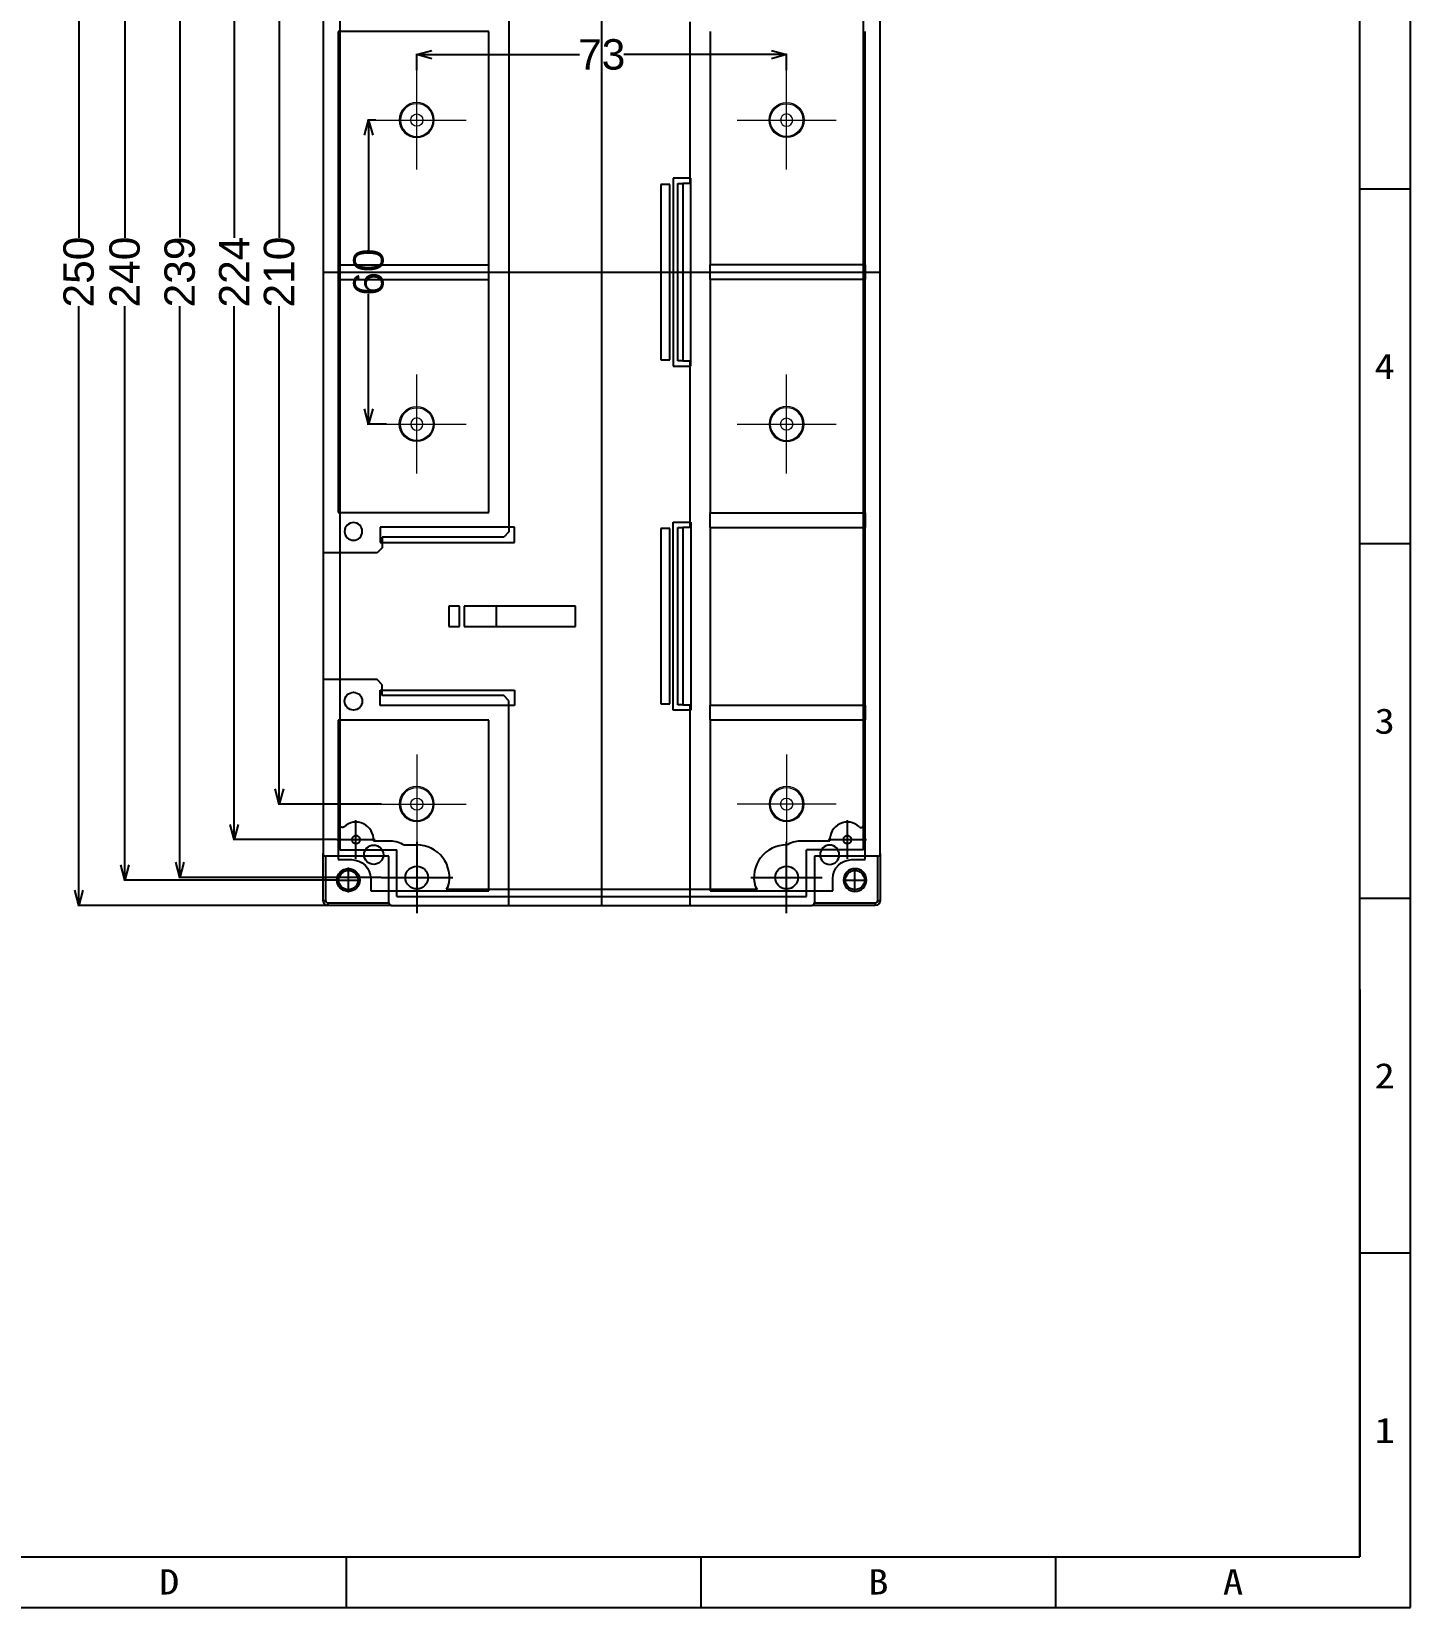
# Model space of a CAD drawing. Header units: millimetres. Extents: x 3277 to 4118, y 1069 to 1745.
# Drawn here: x 3846.1 to 4118.3, y 1151.3 to 1462.4 of the extents above; entities that cross this region are included whole.
import ezdxf
from ezdxf.enums import TextEntityAlignment as Align
from ezdxf.lldxf.tags import DXFTag

# ---------------------------------------------------------------- set-up
doc = ezdxf.new("R2010")
doc.units = ezdxf.units.MM
doc.layers.add('1', color=7, linetype='Continuous', true_color=0xffffff)
doc.styles.get("Standard").update_dxf_attribs({"font": 'arial.ttf'})
doc.styles.add('TEXTSTYLE_0', font='txt', dxfattribs={"width": 0.8})
tags = doc.linetypes.add('CENTER', pattern=[2, 1.25, -0.25, 0.25, -0.25]).pattern_tags.tags
tags[10:11] = [DXFTag(74, 4), DXFTag(75, 0), DXFTag(340, '0'), DXFTag(46, 0.0), DXFTag(50, 0.0), DXFTag(44, 0.0), DXFTag(45, 0.0)]
tags[8:9] = [DXFTag(74, 4), DXFTag(75, 0), DXFTag(340, '0'), DXFTag(46, 0.0), DXFTag(50, 0.0), DXFTag(44, 0.0), DXFTag(45, 0.0)]
tags[6:7] = [DXFTag(74, 4), DXFTag(75, 0), DXFTag(340, '0'), DXFTag(46, 0.0), DXFTag(50, 0.0), DXFTag(44, 0.0), DXFTag(45, 0.0)]
tags[4:5] = [DXFTag(74, 4), DXFTag(75, 0), DXFTag(340, '0'), DXFTag(46, 0.0), DXFTag(50, 0.0), DXFTag(44, 0.0), DXFTag(45, 0.0)]
tags = doc.linetypes.add('DASHED', pattern=[0.75, 0.5, -0.25]).pattern_tags.tags
tags[6:7] = [DXFTag(74, 4), DXFTag(75, 0), DXFTag(340, '0'), DXFTag(46, 0.0), DXFTag(50, 0.0), DXFTag(44, 0.0), DXFTag(45, 0.0)]
tags[4:5] = [DXFTag(74, 4), DXFTag(75, 0), DXFTag(340, '0'), DXFTag(46, 0.0), DXFTag(50, 0.0), DXFTag(44, 0.0), DXFTag(45, 0.0)]
doc.dimstyles.new('副本 (2)Standard', dxfattribs={"dimtxt": 6, "dimasz": 3, "dimexe": 0.18, "dimexo": 0.0625, "dimgap": 0.09, "dimtad": 0, "dimdec": 1, "dimdsep": 46, "dimtxsty": 'Standard', "dimblk": 'OPEN30', "dimcen": 0.09, "dimclrd": 3, "dimclre": 3, "dimclrt": 6, "dimazin": 2, "dimtfac": 1, "dimtdec": 1, "dimtofl": 0, "dimtmove": 0, "dimatfit": 3, "dimfxl": 1, "dimtolj": 1, "dimtzin": 0, "dimarcsym": 0})

# ---------------------------------------------------------------- blocks, each defined once
blk = doc.blocks.new('_Open30')
at = {"color": 0, "linetype": 'ByBlock', "lineweight": -2}
for p, q in [((-1, 0.27), (0, 0)), ((0, 0), (-1, -0.27)), ((0, 0), (-1, 0))]:
    blk.add_line(p, q, dxfattribs=at)
blk = doc.blocks.new('*D88')
at = {"color": 3, "lineweight": -2, "transparency": 16777216}
for p, q in [((3905.11, 1539.89), (3855.23, 1539.89)), ((3855.41, 1536.89), (3855.41, 1421.65)), ((3855.41, 1292.89), (3855.41, 1408.13)), ((3905.11, 1289.89), (3855.23, 1289.89))]:
    blk.add_line(p, q, dxfattribs=at)
at = {"layer": 'Defpoints', "color": 0, "transparency": 16777216}
for p in [(3905.17, 1539.89), (3855.41, 1289.89), (3905.17, 1289.89)]:
    blk.add_point(p, dxfattribs=at)
at = {"color": 3, "lineweight": -2, "transparency": 16777216, "xscale": 3, "yscale": 3, "zscale": 3}
for p, rotation in [((3855.41, 1539.89), 90), ((3855.41, 1289.89), 270)]:
    blk.add_blockref('_Open30', p, dxfattribs=dict(at, rotation=rotation))
at = {"color": 6, "transparency": 16777216, "insert": (3855.41, 1414.89), "char_height": 6, "attachment_point": 5, "rotation": 90}
blk.add_mtext('\\A1;250', dxfattribs=at)
blk = doc.blocks.new('*D93')
at = {"color": 3, "lineweight": -2, "transparency": 16777216}
for p, q in [((3906.28, 1526.89), (3885.91, 1526.89)), ((3886.09, 1523.89), (3886.09, 1421.65)), ((3886.09, 1305.89), (3886.09, 1408.14)), ((3906.28, 1302.89), (3885.91, 1302.89))]:
    blk.add_line(p, q, dxfattribs=at)
at = {"layer": 'Defpoints', "color": 0, "transparency": 16777216}
for p in [(3906.34, 1526.89), (3886.09, 1302.89), (3906.34, 1302.89)]:
    blk.add_point(p, dxfattribs=at)
at = {"color": 3, "lineweight": -2, "transparency": 16777216, "xscale": 3, "yscale": 3, "zscale": 3}
for p, rotation in [((3886.09, 1526.89), 90), ((3886.09, 1302.89), 270)]:
    blk.add_blockref('_Open30', p, dxfattribs=dict(at, rotation=rotation))
at = {"color": 6, "transparency": 16777216, "insert": (3886.09, 1414.89), "char_height": 6, "attachment_point": 5, "rotation": 90}
blk.add_mtext('\\A1;224', dxfattribs=at)
blk = doc.blocks.new('*D94')
at = {"color": 3, "lineweight": -2, "transparency": 16777216}
for p, q in [((3919.65, 1534.39), (3875.18, 1534.39)), ((3875.36, 1531.39), (3875.36, 1421.69)), ((3875.36, 1298.43), (3875.36, 1408.13)), ((3915.08, 1295.43), (3875.18, 1295.43))]:
    blk.add_line(p, q, dxfattribs=at)
at = {"layer": 'Defpoints', "color": 0, "transparency": 16777216}
for p in [(3875.36, 1534.39), (3919.71, 1534.39), (3915.14, 1295.43)]:
    blk.add_point(p, dxfattribs=at)
at = {"color": 3, "lineweight": -2, "transparency": 16777216, "xscale": 3, "yscale": 3, "zscale": 3}
for p, rotation in [((3875.36, 1534.39), 90), ((3875.36, 1295.43), 270)]:
    blk.add_blockref('_Open30', p, dxfattribs=dict(at, rotation=rotation))
at = {"color": 6, "transparency": 16777216, "insert": (3875.36, 1414.91), "char_height": 6, "attachment_point": 5, "rotation": 90}
blk.add_mtext('\\A1;239', dxfattribs=at)
blk = doc.blocks.new('*D95')
at = {"color": 3, "lineweight": -2, "transparency": 16777216}
for p, q in [((3906.67, 1534.89), (3864.31, 1534.89)), ((3864.49, 1531.89), (3864.49, 1421.65)), ((3864.49, 1297.89), (3864.49, 1408.13)), ((3906.1, 1294.89), (3864.31, 1294.89))]:
    blk.add_line(p, q, dxfattribs=at)
at = {"layer": 'Defpoints', "color": 0, "transparency": 16777216}
for p in [(3906.73, 1534.89), (3864.49, 1294.89), (3906.16, 1294.89)]:
    blk.add_point(p, dxfattribs=at)
at = {"color": 3, "lineweight": -2, "transparency": 16777216, "xscale": 3, "yscale": 3, "zscale": 3}
for p, rotation in [((3864.49, 1534.89), 90), ((3864.49, 1294.89), 270)]:
    blk.add_blockref('_Open30', p, dxfattribs=dict(at, rotation=rotation))
at = {"color": 6, "transparency": 16777216, "insert": (3864.49, 1414.89), "char_height": 6, "attachment_point": 5, "rotation": 90}
blk.add_mtext('\\A1;240', dxfattribs=at)
blk = doc.blocks.new('SUN_6HWZ35TKYY1ECAF2H1NO37HIP3V')
at = {"color": 7, "linetype": 'Continuous'}
for p, q in [((0, 0), (0, 594)), ((-10, 10), (-10, 584)), ((-10, 280), (0, 280)), ((-10, 210), (0, 210)), ((-10, 140), (0, 140)), ((-10, 70), (0, 70)), ((-831, 10), (-10, 10)), ((-210, 0), (-210, 10)), ((-140, 0), (-140, 10)), ((-70, 0), (-70, 10)), ((-841, 0), (0, 0))]:
    blk.add_line(p, q, dxfattribs=at)
at = {"color": 2, "linetype": 'Continuous', "style": 'TEXTSTYLE_0'}
for s, width, p, p2 in [('4', 1.2, (-7.09, 242.45), (-3.09, 242.45)), ('3', 1.2, (-7.09, 172.45), (-3.09, 172.45)), ('2', 1.2, (-7.09, 102.45), (-3.09, 102.45)), ('1', 2.4, (-7.09, 32.45), (-3.09, 32.45)), ('D', 1.2, (-247.03, 2.56), (-243.03, 2.56)), ('B', 1.2, (-107.03, 2.56), (-103.03, 2.56)), ('A', 1.2, (-37.03, 2.56), (-33.03, 2.56))]:
    blk.add_text(s, height=5, dxfattribs=dict(at, width=width)).set_placement(p, p2, align=Align.FIT)
blk = doc.blocks.new('*D126')
at = {"color": 3, "lineweight": -2, "transparency": 16777216}
for p, q in [((3922.13, 1454.73), (3922.13, 1457.99)), ((3925.13, 1457.81), (3954.27, 1457.81)), ((3992.13, 1457.81), (3963, 1457.81)), ((3995.13, 1454.73), (3995.13, 1457.99))]:
    blk.add_line(p, q, dxfattribs=at)
at = {"layer": 'Defpoints', "color": 0, "transparency": 16777216}
for p in [(3995.13, 1457.81), (3922.13, 1454.67), (3995.13, 1454.67)]:
    blk.add_point(p, dxfattribs=at)
at = {"color": 3, "lineweight": -2, "transparency": 16777216, "xscale": 3, "yscale": 3, "zscale": 3, "rotation": 180}
blk.add_blockref('_Open30', (3922.13, 1457.81), dxfattribs=at)
at = {"color": 3, "lineweight": -2, "transparency": 16777216, "xscale": 3, "yscale": 3, "zscale": 3}
blk.add_blockref('_Open30', (3995.13, 1457.81), dxfattribs=at)
at = {"color": 6, "transparency": 16777216, "insert": (3958.63, 1457.81), "char_height": 6, "attachment_point": 5}
blk.add_mtext('\\A1;73', dxfattribs=at)
blk = doc.blocks.new('*D127')
at = {"color": 3, "lineweight": -2, "transparency": 16777216}
for p, q in [((3914.04, 1444.89), (3912.44, 1444.89)), ((3912.62, 1441.89), (3912.62, 1419.28)), ((3912.62, 1387.89), (3912.62, 1410.5)), ((3916.13, 1384.89), (3912.44, 1384.89))]:
    blk.add_line(p, q, dxfattribs=at)
at = {"layer": 'Defpoints', "color": 0, "transparency": 16777216}
for p in [(3914.1, 1444.89), (3912.62, 1384.89), (3916.19, 1384.89)]:
    blk.add_point(p, dxfattribs=at)
at = {"color": 3, "lineweight": -2, "transparency": 16777216, "xscale": 3, "yscale": 3, "zscale": 3}
for p, rotation in [((3912.62, 1444.89), 90), ((3912.62, 1384.89), 270)]:
    blk.add_blockref('_Open30', p, dxfattribs=dict(at, rotation=rotation))
at = {"color": 6, "transparency": 16777216, "insert": (3912.62, 1414.89), "char_height": 6, "attachment_point": 5, "rotation": 90}
blk.add_mtext('\\A1;60', dxfattribs=at)
blk = doc.blocks.new('*D128')
at = {"color": 3, "lineweight": -2, "transparency": 16777216}
for p, q in [((3912.82, 1519.89), (3894.8, 1519.89)), ((3894.98, 1516.89), (3894.98, 1421.65)), ((3894.98, 1312.89), (3894.98, 1408.13)), ((3915.16, 1309.89), (3894.8, 1309.89))]:
    blk.add_line(p, q, dxfattribs=at)
at = {"layer": 'Defpoints', "color": 0, "transparency": 16777216}
for p in [(3912.88, 1519.89), (3894.98, 1309.89), (3915.22, 1309.89)]:
    blk.add_point(p, dxfattribs=at)
at = {"color": 3, "lineweight": -2, "transparency": 16777216, "xscale": 3, "yscale": 3, "zscale": 3}
for p, rotation in [((3894.98, 1519.89), 90), ((3894.98, 1309.89), 270)]:
    blk.add_blockref('_Open30', p, dxfattribs=dict(at, rotation=rotation))
at = {"color": 6, "transparency": 16777216, "insert": (3894.98, 1414.89), "char_height": 6, "attachment_point": 5, "rotation": 90}
blk.add_mtext('\\A1;210', dxfattribs=at)

msp = doc.modelspace()

# ---------------------------------------------------------------- linework, layer by layer
for p in [(4108.28, 1273.33), (4108.28, 1273.33), (3908.28, 1161.33)]:
    msp.add_line(p, (4108.28, 1161.33))
at = {"layer": '1', "color": 1, "linetype": 'CENTER', "ltscale": 11.176}
for p, q in [((3958.63, 1289.89), (3958.63, 1539.89)), ((3903.63, 1414.89), (4013.63, 1414.89))]:
    msp.add_line(p, q, dxfattribs=at)
at = {"layer": '1', "color": 21}
for p, q in [((3903.63, 1529.64), (3903.63, 1300.14)), ((4010.33, 1300.84), (4010.33, 1528.94)), ((4013.63, 1300.14), (4013.63, 1529.64)), ((3906.93, 1524.01), (3906.93, 1300.84)), ((3972.73, 1433.44), (3972.73, 1396.34)), ((3976.23, 1433.44), (3972.73, 1433.44)), ((3973.63, 1432.39), (3974.63, 1432.39)), ((3973.63, 1397.39), (3973.63, 1432.39)), ((3976.03, 1432.39), (3974.63, 1432.39)), ((3974.63, 1432.39), (3974.63, 1397.39)), ((3976.03, 1433.44), (3976.03, 1432.39)), ((3976.23, 1396.34), (3976.23, 1433.44)), ((3974.63, 1397.39), (3973.63, 1397.39)), ((3974.63, 1397.39), (3976.03, 1397.39)), ((3976.03, 1397.39), (3976.03, 1396.34)), ((3972.73, 1396.34), (3976.23, 1396.34)), ((3972.73, 1365.5), (3976.23, 1365.5)), ((3972.73, 1328.4), (3972.73, 1365.5)), ((3976.03, 1365.5), (3976.03, 1364.45)), ((3976.23, 1365.5), (3976.23, 1328.4)), ((3914.93, 1364.55), (3914.93, 1361.55)), ((3941.43, 1364.55), (3914.93, 1364.55)), ((3915.28, 1362.6), (3915.28, 1361.55)), ((3939.33, 1362.6), (3915.28, 1362.6)), ((3940.33, 1363.6), (3939.33, 1362.6)), ((3940.33, 1364.55), (3940.33, 1363.6)), ((3941.43, 1361.55), (3941.43, 1364.55)), ((3973.63, 1364.45), (3974.63, 1364.45)), ((3973.63, 1329.45), (3973.63, 1364.45)), ((3976.03, 1364.45), (3974.63, 1364.45)), ((3974.63, 1364.45), (3974.63, 1329.45)), ((3914.93, 1361.55), (3941.43, 1361.55)), ((3928.48, 1348.95), (3928.48, 1344.95)), ((3930.58, 1348.95), (3928.48, 1348.95)), ((3930.58, 1344.95), (3930.58, 1348.95)), ((3937.88, 1344.95), (3937.88, 1348.95)), ((3953.48, 1348.95), (3937.88, 1348.95)), ((3953.48, 1344.95), (3953.48, 1348.95)), ((3928.48, 1344.95), (3930.58, 1344.95)), ((3937.88, 1344.95), (3953.48, 1344.95)), ((3914.93, 1329.35), (3914.93, 1332.35)), ((3914.93, 1332.35), (3941.43, 1332.35)), ((3915.28, 1331.3), (3915.28, 1332.35)), ((3939.33, 1331.3), (3915.28, 1331.3)), ((3940.33, 1330.3), (3939.33, 1331.3)), ((3941.43, 1332.35), (3941.43, 1329.35)), ((3941.43, 1329.35), (3914.93, 1329.35)), ((3940.33, 1329.35), (3940.33, 1330.3)), ((3976.23, 1328.4), (3972.73, 1328.4)), ((3974.63, 1329.45), (3973.63, 1329.45)), ((3974.63, 1329.45), (3976.03, 1329.45)), ((3976.03, 1329.45), (3976.03, 1328.4)), ((3903.63, 1290.89), (3903.63, 1300.14)), ((3906.93, 1300.84), (3918.18, 1300.84)), ((3913.57, 1302.64), (3916.89, 1302.64)), ((3918.18, 1291.64), (3918.18, 1300.84)), ((3919.63, 1301.83), (3922.13, 1301.83)), ((3922.13, 1301.83), (3922.13, 1301.83)), ((3997.87, 1302.64), (4003.69, 1302.64)), ((3999.08, 1291.64), (3999.08, 1300.84)), ((4010.33, 1300.84), (3999.08, 1300.84)), ((4013.63, 1300.14), (4013.63, 1290.89)), ((3904.13, 1299.64), (3904.13, 1290.89)), ((3916.63, 1299.64), (3904.13, 1299.64)), ((3916.63, 1290.39), (3916.63, 1299.64)), ((4000.63, 1299.64), (4000.63, 1290.39)), ((4013.13, 1299.64), (4000.63, 1299.64)), ((4013.13, 1290.89), (4013.13, 1299.64)), ((3903.63, 1290.89), (3904.13, 1290.89)), ((3918.18, 1291.64), (3999.08, 1291.64)), ((3928.34, 1293.68), (3927.95, 1293.04)), ((3989.31, 1293.04), (3927.95, 1293.04)), ((3988.93, 1293.68), (3989.31, 1293.04)), ((4013.13, 1290.89), (4013.63, 1290.89)), ((3904.63, 1290.39), (3916.63, 1290.39)), ((3904.63, 1289.89), (3904.63, 1290.39)), ((3917.13, 1289.89), (3904.63, 1289.89)), ((3917.13, 1289.89), (4000.13, 1289.89)), ((4012.63, 1289.89), (4000.13, 1289.89)), ((4000.63, 1290.39), (4012.63, 1290.39)), ((4012.63, 1290.39), (4012.63, 1289.89))]:
    msp.add_line(p, q, dxfattribs=at)
at = {"layer": '1', "color": 251, "linetype": 'DASHED', "ltscale": 14.38495}
msp.add_line((3940.33, 1465.24), (3940.33, 1364.55), dxfattribs=at)
at = {"layer": '1', "color": 251, "linetype": 'DASHED', "ltscale": 4.242857}
for p, q in [((3936.33, 1462.34), (3906.63, 1462.34)), ((3906.63, 1416.34), (3936.33, 1416.34)), ((3906.63, 1413.44), (3936.33, 1413.44)), ((3906.63, 1367.45), (3936.33, 1367.45)), ((3936.33, 1326.45), (3906.63, 1326.45))]:
    msp.add_line(p, q, dxfattribs=at)
at = {"layer": '1', "color": 251, "linetype": 'DASHED', "ltscale": 6.571046}
for p, q in [((3906.63, 1462.34), (3906.63, 1416.34)), ((3936.33, 1416.34), (3936.33, 1462.34)), ((3906.63, 1413.44), (3906.63, 1367.45)), ((3936.33, 1367.45), (3936.33, 1413.44))]:
    msp.add_line(p, q, dxfattribs=at)
at = {"layer": '1', "color": 251, "linetype": 'DASHED', "ltscale": 4.406761}
for p, q in [((3976.03, 1464.29), (3976.03, 1433.44)), ((3976.03, 1396.34), (3976.03, 1365.5))]:
    msp.add_line(p, q, dxfattribs=at)
at = {"layer": '1', "color": 251, "linetype": 'DASHED', "ltscale": 6.578189}
for p, q in [((3980.03, 1462.39), (3980.03, 1416.34)), ((4010.63, 1416.34), (4010.63, 1462.39)), ((3980.03, 1413.44), (3980.03, 1367.4)), ((4010.63, 1367.4), (4010.63, 1413.44))]:
    msp.add_line(p, q, dxfattribs=at)
at = {"layer": '1', "color": 23, "linetype": 'CENTER', "lineweight": 13}
for p, q in [((3922.13, 1435.11), (3922.13, 1454.67)), ((3995.13, 1435.11), (3995.13, 1454.67)), ((3912.35, 1444.89), (3931.91, 1444.89)), ((3985.35, 1444.89), (4004.91, 1444.89)), ((3922.13, 1375.11), (3922.13, 1394.67)), ((3995.13, 1375.11), (3995.13, 1394.67)), ((3912.35, 1384.89), (3931.91, 1384.89)), ((3985.35, 1384.89), (4004.91, 1384.89)), ((3922.13, 1319.67), (3922.13, 1300.11)), ((3995.13, 1319.67), (3995.13, 1300.11)), ((3912.35, 1309.89), (3931.91, 1309.89)), ((4004.91, 1309.89), (3985.35, 1309.89))]:
    msp.add_line(p, q, dxfattribs=at)
at = {"layer": '1', "color": 251, "linetype": 'DASHED', "ltscale": 0.6}
for p, q in [((3972.08, 1432.19), (3970.28, 1432.19)), ((3970.28, 1397.59), (3972.08, 1397.59)), ((3972.08, 1364.25), (3970.28, 1364.25)), ((3970.28, 1329.65), (3972.08, 1329.65))]:
    msp.add_line(p, q, dxfattribs=at)
at = {"layer": '1', "color": 251, "linetype": 'DASHED', "ltscale": 4.942857}
for p, q in [((3970.28, 1432.19), (3970.28, 1397.59)), ((3972.08, 1397.59), (3972.08, 1432.19)), ((3970.28, 1364.25), (3970.28, 1329.65)), ((3972.08, 1329.65), (3972.08, 1364.25))]:
    msp.add_line(p, q, dxfattribs=at)
at = {"layer": '1', "color": 251, "linetype": 'DASHED', "ltscale": 0.966667}
for p, q in [((3906.63, 1416.34), (3906.63, 1413.44)), ((3936.33, 1413.44), (3936.33, 1416.34)), ((3980.03, 1413.44), (3980.03, 1416.34)), ((4010.63, 1416.34), (4010.63, 1413.44)), ((3980.03, 1364.5), (3980.03, 1367.4)), ((4010.63, 1367.4), (4010.63, 1364.5)), ((3980.03, 1326.5), (3980.03, 1329.4)), ((4010.63, 1329.4), (4010.63, 1326.5))]:
    msp.add_line(p, q, dxfattribs=at)
at = {"layer": '1', "color": 251, "linetype": 'DASHED', "ltscale": 4.371429}
for p, q in [((4010.63, 1416.34), (3980.03, 1416.34)), ((4010.63, 1413.44), (3980.03, 1413.44)), ((3980.03, 1367.4), (4010.63, 1367.4)), ((3980.03, 1364.5), (4010.63, 1364.5)), ((3980.03, 1329.4), (4010.63, 1329.4)), ((3980.03, 1326.5), (4010.63, 1326.5))]:
    msp.add_line(p, q, dxfattribs=at)
at = {"layer": '1', "color": 251, "linetype": 'DASHED', "ltscale": 5.014286}
for p, q in [((3980.03, 1364.5), (3980.03, 1329.4)), ((4010.63, 1329.4), (4010.63, 1364.5))]:
    msp.add_line(p, q, dxfattribs=at)
at = {"layer": '1', "color": 251, "linetype": 'DASHED', "ltscale": 1.521429}
for p, q in [((3914.28, 1359.45), (3903.63, 1359.45)), ((3914.28, 1334.45), (3903.63, 1334.45))]:
    msp.add_line(p, q, dxfattribs=at)
at = {"layer": '1', "color": 251, "linetype": 'DASHED', "ltscale": 0.471405}
for p, q in [((3915.28, 1360.45), (3914.28, 1359.45)), ((3915.28, 1333.45), (3914.28, 1334.45))]:
    msp.add_line(p, q, dxfattribs=at)
at = {"layer": '1', "color": 251, "linetype": 'DASHED', "ltscale": 0.366667}
for p, q in [((3915.28, 1361.55), (3915.28, 1360.45)), ((3915.28, 1332.35), (3915.28, 1333.45))]:
    msp.add_line(p, q, dxfattribs=at)
at = {"layer": '1', "color": 251, "linetype": 'DASHED', "ltscale": 1.333333}
msp.add_line((3931.48, 1348.95), (3931.48, 1344.95), dxfattribs=at)
at = {"layer": '1', "color": 251, "linetype": 'DASHED', "ltscale": 2.133333}
for p, q in [((3937.88, 1348.95), (3931.48, 1348.95)), ((3931.48, 1344.95), (3937.88, 1344.95))]:
    msp.add_line(p, q, dxfattribs=at)
at = {"layer": '1', "color": 251, "linetype": 'DASHED', "ltscale": 5.636096}
msp.add_line((3940.33, 1289.89), (3940.33, 1329.35), dxfattribs=at)
at = {"layer": '1', "color": 251, "linetype": 'DASHED', "ltscale": 5.500382}
msp.add_line((3976.03, 1328.4), (3976.03, 1289.89), dxfattribs=at)
at = {"layer": '1', "color": 251, "linetype": 'DASHED', "ltscale": 3.930714}
msp.add_line((3906.63, 1326.45), (3906.63, 1298.93), dxfattribs=at)
at = {"layer": '1', "color": 251, "linetype": 'DASHED', "ltscale": 4.814668}
msp.add_line((3936.33, 1292.74), (3936.33, 1326.45), dxfattribs=at)
at = {"layer": '1', "color": 251, "linetype": 'DASHED', "ltscale": 4.821811}
msp.add_line((3980.03, 1326.5), (3980.03, 1292.74), dxfattribs=at)
at = {"layer": '1', "color": 251, "linetype": 'DASHED', "ltscale": 3.937857}
msp.add_line((4010.63, 1298.93), (4010.63, 1326.5), dxfattribs=at)
at = {"layer": '1', "color": 1, "linetype": 'CENTER', "ltscale": 3.5052}
for p, q in [((3910.13, 1299.1), (3910.13, 1306.69)), ((4007.13, 1299.1), (4007.13, 1306.69)), ((3906.34, 1302.89), (3913.93, 1302.89)), ((4003.34, 1302.89), (4010.93, 1302.89))]:
    msp.add_line(p, q, dxfattribs=at)
at = {"layer": '1', "color": 1, "linetype": 'CENTER', "ltscale": 6.5024}
for p, q in [((3922.18, 1288.39), (3922.18, 1302.47)), ((3995.08, 1288.39), (3995.08, 1302.47)), ((3915.14, 1295.43), (3929.22, 1295.43)), ((3988.04, 1295.43), (4002.12, 1295.43))]:
    msp.add_line(p, q, dxfattribs=at)
at = {"layer": '1', "color": 251, "linetype": 'DASHED', "ltscale": 0.866667}
for p, q in [((3906.63, 1298.93), (3909.23, 1298.93)), ((4008.03, 1298.93), (4010.63, 1298.93))]:
    msp.add_line(p, q, dxfattribs=at)
at = {"layer": '1', "color": 1, "linetype": 'CENTER', "ltscale": 2.286}
for p, q in [((3908.63, 1292.42), (3908.63, 1297.37)), ((3906.16, 1294.89), (3911.11, 1294.89))]:
    msp.add_line(p, q, dxfattribs=at)
at = {"layer": '1', "color": 251, "linetype": 'DASHED', "ltscale": 0.795892}
for p, q in [((3913.03, 1295.13), (3913.03, 1292.74)), ((4004.23, 1292.74), (4004.23, 1295.13))]:
    msp.add_line(p, q, dxfattribs=at)
at = {"layer": '1', "color": 1, "linetype": 'CENTER', "ltscale": 1.9304}
for p, q in [((4006.54, 1294.89), (4010.72, 1294.89)), ((4008.63, 1292.8), (4008.63, 1296.98))]:
    msp.add_line(p, q, dxfattribs=at)
at = {"layer": '1', "color": 251, "linetype": 'DASHED', "ltscale": 3.328571}
msp.add_line((3913.03, 1292.74), (3936.33, 1292.74), dxfattribs=at)
at = {"layer": '1', "color": 251, "linetype": 'DASHED', "ltscale": 3.457143}
msp.add_line((3980.03, 1292.74), (4004.23, 1292.74), dxfattribs=at)
at = {"layer": '1', "color": 132, "linetype": 'Continuous', "lineweight": 18, "extrusion": (0, 0, -1)}
for centre, radius in [((-3922.13, 1444.89), 3.46), ((-3922.13, 1444.89), 3.23), ((-3995.13, 1444.89), 1.2), ((-3995.13, 1384.89), 3.46), ((-3995.13, 1384.89), 3.23), ((-3922.13, 1384.89), 1.2), ((-3922.13, 1309.89), 3.46), ((-3922.13, 1309.89), 3.23), ((-3995.13, 1309.89), 3.46), ((-3995.13, 1309.89), 3.23)]:
    msp.add_circle(centre, radius, dxfattribs=at)
at = {"layer": '1', "color": 132, "linetype": 'Continuous', "lineweight": 18}
for centre, radius in [((3995.13, 1444.89), 3.46), ((3995.13, 1444.89), 3.23), ((3922.13, 1444.89), 1.2), ((3922.13, 1384.89), 3.46), ((3922.13, 1384.89), 3.23), ((3995.13, 1384.89), 1.2), ((3922.13, 1309.89), 1.2), ((3995.13, 1309.89), 1.2)]:
    msp.add_circle(centre, radius, dxfattribs=at)
at = {"layer": '1', "color": 251, "linetype": 'DASHED', "ltscale": 1.570796, "extrusion": (0, 0, -1)}
msp.add_circle((-3909.63, 1363.7), 1.75, dxfattribs=at)
at = {"layer": '1', "color": 251, "linetype": 'DASHED', "ltscale": 1.570796}
msp.add_circle((3909.63, 1330.2), 1.75, dxfattribs=at)
at = {"layer": '1', "color": 21, "extrusion": (0, 0, -1)}
for centre in [(-3910.13, 1302.89), (-4007.13, 1302.89)]:
    msp.add_circle(centre, 0.8, dxfattribs=at)
at = {"layer": '1', "color": 251, "linetype": 'DASHED', "ltscale": 1.705436}
msp.add_circle((3913.63, 1299.89), 1.9, dxfattribs=at)
at = {"layer": '1', "color": 251, "linetype": 'DASHED', "ltscale": 1.705436, "extrusion": (0, 0, -1)}
msp.add_circle((-4003.63, 1299.89), 1.9, dxfattribs=at)
at = {"layer": '1', "color": 251, "linetype": 'DASHED', "ltscale": 2.019595}
msp.add_circle((3908.63, 1294.89), 2.25, dxfattribs=at)
at = {"layer": '1', "color": 21}
for centre, radius in [((3922.13, 1295.39), 2.25), ((3995.13, 1295.39), 2.25), ((3908.63, 1294.89), 1.9), ((4008.63, 1294.89), 1.9)]:
    msp.add_circle(centre, radius, dxfattribs=at)
at = {"layer": '1', "color": 251, "linetype": 'DASHED', "ltscale": 2.019595, "extrusion": (0, 0, -1)}
msp.add_circle((-4008.63, 1294.89), 2.25, dxfattribs=at)
at = {"layer": '1', "color": 21, "extrusion": (0, 0, -1)}
for centre, radius, start, end in [((-3907.43, 1305.78), 0.5, 226.8788, 0), ((-3916.89, 1297.64), 5, 90, 123.2218), ((-3997.87, 1297.64), 5, 56.7741, 90), ((-3904.63, 1290.89), 1, 270, 0), ((-4012.63, 1290.89), 1, 180, 270)]:
    msp.add_arc(centre, radius, start, end, dxfattribs=at)
at = {"layer": '1', "color": 21}
for centre, radius, start, end in [((3910.13, 1302.89), 3.45, 355.8445, 133.1212), ((4007.13, 1302.89), 3.45, 46.8788, 184.1555), ((4009.83, 1305.78), 0.5, 226.8788, 0), ((3904.13, 1300.14), 0.5, 180, 270), ((3922.18, 1295.43), 6.4, 344.1651, 90.4476), ((3995.08, 1295.43), 6.4, 89.5524, 195.8349), ((4013.13, 1300.14), 0.5, 270, 0), ((3904.63, 1290.89), 0.5, 180, 270), ((4012.63, 1290.89), 0.5, 270, 0), ((3917.13, 1290.39), 0.5, 180, 270), ((4000.13, 1290.39), 0.5, 270, 0)]:
    msp.add_arc(centre, radius, start, end, dxfattribs=at)
at = {"layer": '1', "color": 251, "linetype": 'DASHED', "extrusion": (0, 0, -1)}
for centre, start, end in [((-3909.23, 1295.13), 90, 180), ((-4008.03, 1295.13), 0, 90)]:
    msp.add_arc(centre, 3.8, start, end, dxfattribs=at)

# ---------------------------------------------------------------- block references
msp.add_blockref('SUN_6HWZ35TKYY1ECAF2H1NO37HIP3V', (4118.28, 1151.33))

# ---------------------------------------------------------------- dimensions: what is measured, and where the dimension line sits
for base, p1, p2, picture, middle in [((3855.41, 1289.89), (3905.17, 1539.89), (3905.17, 1289.89), '*D88', (3855.41, 1414.89)), ((3886.09, 1302.89), (3906.34, 1526.89), (3906.34, 1302.89), '*D93', (3886.09, 1414.89))]:
    dim = msp.add_linear_dim(base=base, p1=p1, p2=p2, angle=90, dimstyle='副本 (2)Standard')
    dim.commit()
    dim.dimension.update_dxf_attribs({"geometry": picture, "text_midpoint": middle, "dimtype": 160})
for base, p1, p2, picture, middle in [((3864.49, 1294.89), (3906.73, 1534.89), (3906.16, 1294.89), '*D95', (3864.49, 1414.89)), ((3875.36, 1534.39), (3915.14, 1295.43), (3919.71, 1534.39), '*D94', (3875.36, 1414.91)), ((3894.98, 1309.89), (3912.88, 1519.89), (3915.22, 1309.89), '*D128', (3894.98, 1414.89)), ((3912.62, 1384.89), (3914.1, 1444.89), (3916.19, 1384.89), '*D127', (3912.62, 1414.89))]:
    dim = msp.add_linear_dim(base=base, p1=p1, p2=p2, angle=90, dimstyle='副本 (2)Standard')
    dim.commit()
    dim.dimension.update_dxf_attribs({"geometry": picture, "text_midpoint": middle})
dim = msp.add_linear_dim(base=(3995.13, 1457.81), p1=(3922.13, 1454.67), p2=(3995.13, 1454.67), dimstyle='副本 (2)Standard')
dim.commit()
dim.dimension.update_dxf_attribs({"geometry": '*D126', "text_midpoint": (3958.63, 1457.81)})

doc.saveas('drawing.dxf')
